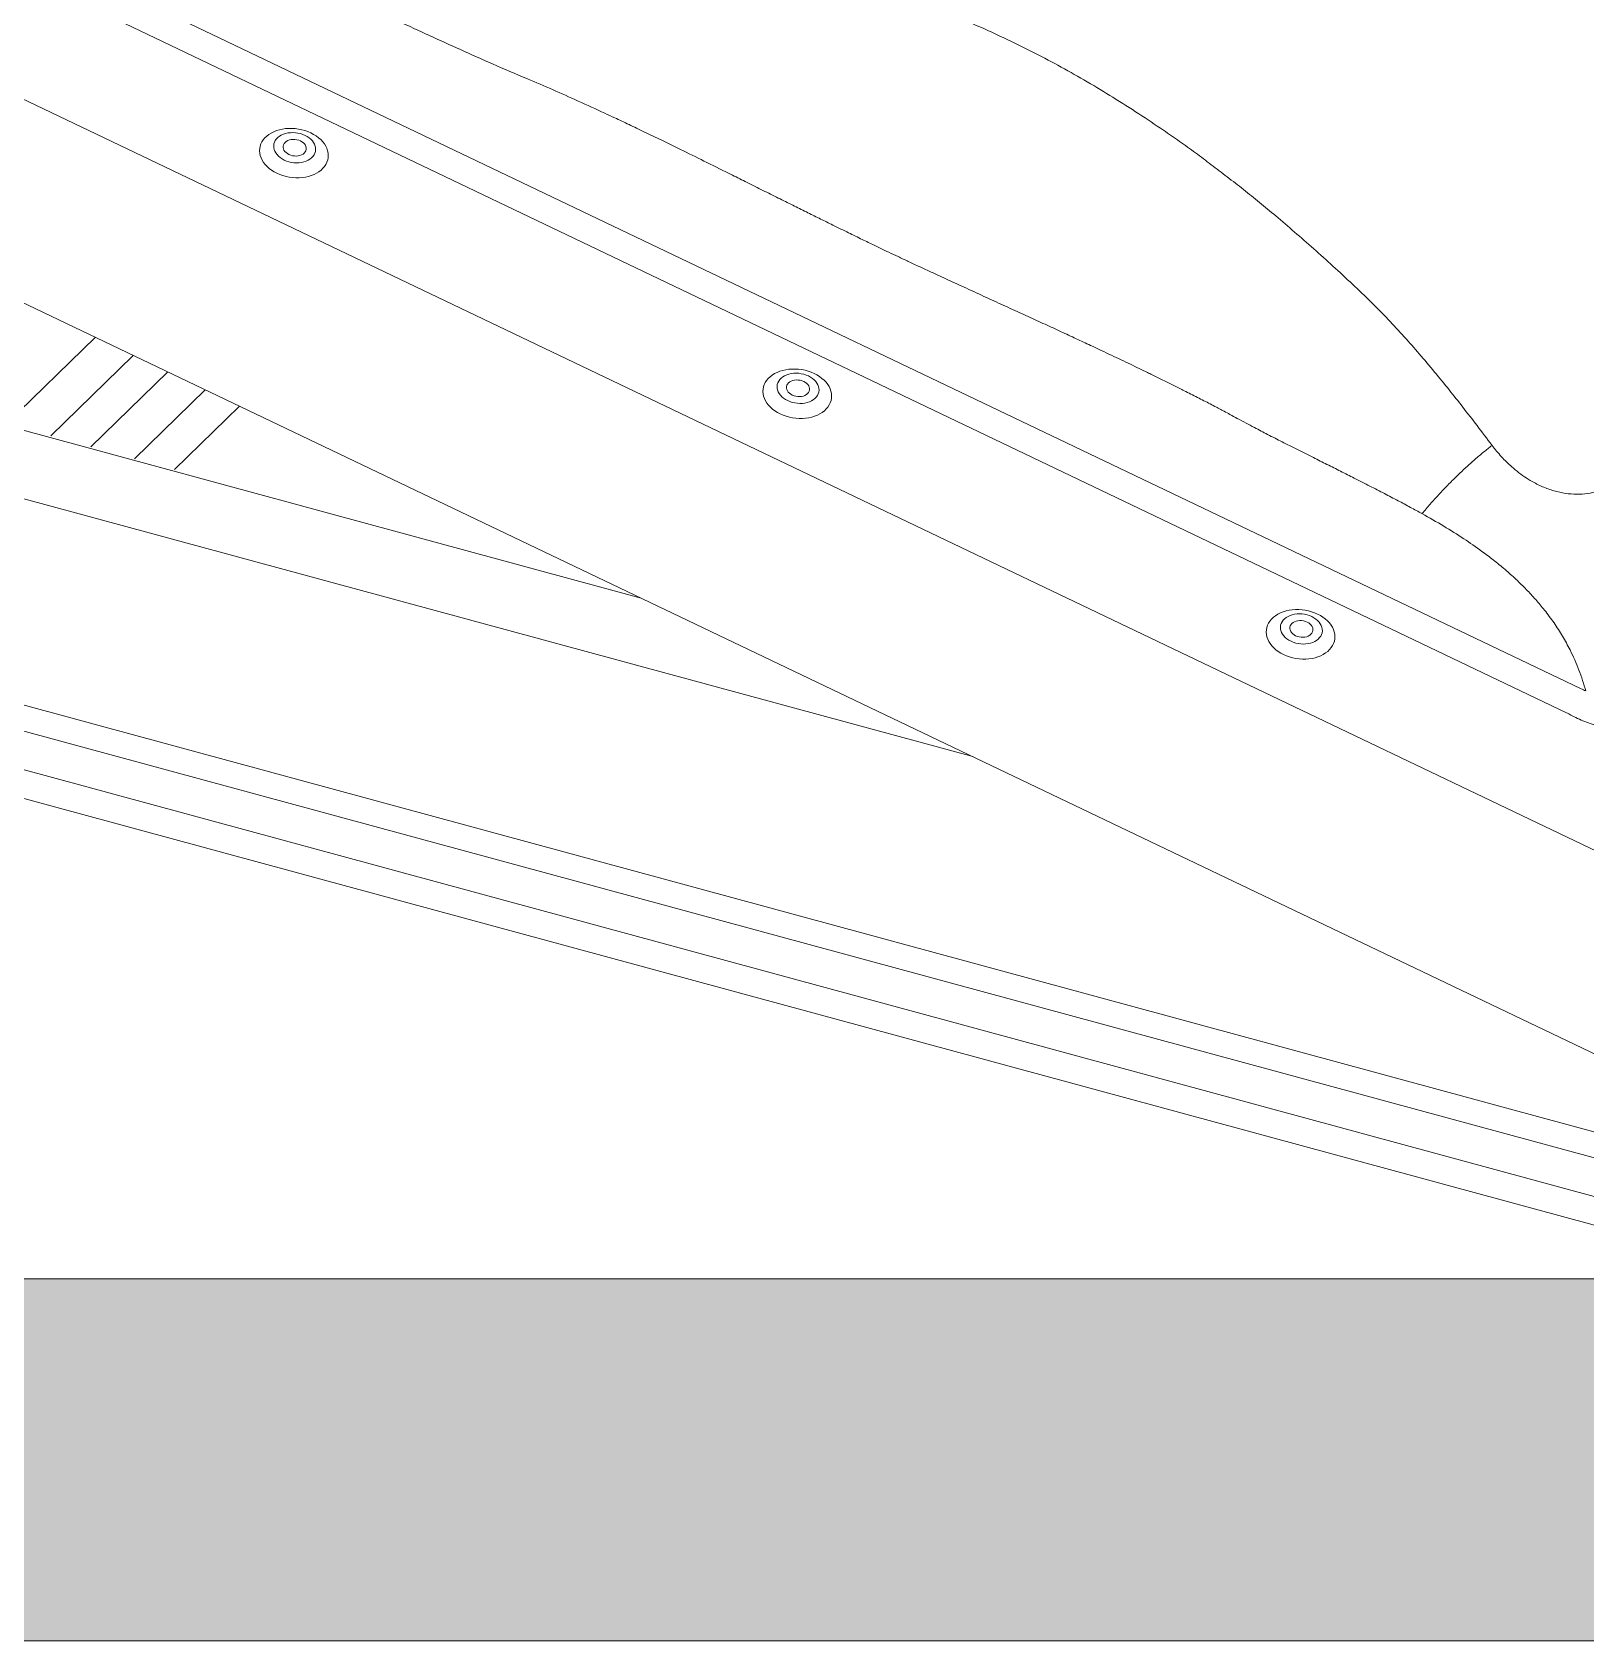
# Model space of a CAD drawing. Header units: millimetres. Extents: x -435 to 27166, y -19117 to 26500.
# Drawn here: x 26028.94 to 26058.98, y 19561.96 to 19593.06 of the extents above; entities that cross this region are included whole.
import ezdxf

# ---------------------------------------------------------------- set-up
doc = ezdxf.new("R2010")
doc.units = ezdxf.units.MM
doc.layers.add('Daglichtkoepel_Bitumen-P1-v1DWG_dwg', color=8, linetype='Continuous', lineweight=13)
doc.layers.add('VELUX_INFO', color=250, linetype='Continuous', lineweight=13)

# ---------------------------------------------------------------- blocks, each defined once
blk = doc.blocks.new('Daglichtkoepel_Bitumen-P1-v1DWG_dwg-3211646-Details Appartement')
at = {"layer": 'VELUX_INFO'}
blk.add_hatch(color=7, dxfattribs=at).paths.add_polyline_path([(50342.8, 34493.2), (53517.8, 34493.2), (53517.8, 35636.2), (53340, 35636.2), (53340, 34671), (50342.8, 34671)])
at = {"layer": 'VELUX_INFO', "color": 10}
for p, q in [((50616.37, 35308.22), (51343.23, 34960.76)), ((51336.05, 34948.98), (50609.19, 35296.44)), ((50509.29, 35283.19), (51362.85, 34875.16)), ((50427.24, 35222.44), (51376.78, 34768.53)), ((50569.99, 35090.77), (50613.61, 35133.34)), ((50591.69, 35084.87), (50632.23, 35124.44)), ((50611.38, 35079.52), (50649.13, 35116.37)), ((50632.82, 35073.69), (50667.53, 35107.57)), ((50652.47, 35068.36), (50684.39, 35099.51)), ((50652.5, 35068.35), (50684.42, 35099.5)), ((50464.48, 35085.02), (51044.44, 34927.4)), ((51391.05, 34719.11), (50437.85, 34978.17)), ((50423.33, 34949.05), (51384.41, 34687.85)), ((51339.81, 34947), (51338.18, 34947.85))]:
    blk.add_line(p, q, dxfattribs=at)
at = {"layer": 'VELUX_INFO', "flags": 128}
blk.add_lwpolyline([(50165, 35814), (53340, 35814), (53340, 34671), (50165, 34671)], close=True, dxfattribs=at)
blk.add_lwpolyline([(53340, 35636.2), (53517.8, 35636.2), (53517.8, 34493.2), (50342.8, 34493.2), (50342.8, 34671)], dxfattribs=at)
at = {"layer": 'VELUX_INFO', "color": 10, "flags": 128}
for points in [[(50702.76, 35213.87), (50701.4, 35214.58), (50700.13, 35215.37), (50698.96, 35216.24), (50697.9, 35217.18), (50696.96, 35218.18), (50696.15, 35219.23), (50695.48, 35220.32), (50694.94, 35221.45), (50694.55, 35222.59), (50694.31, 35223.75), (50694.22, 35224.9), (50694.29, 35226.05), (50694.51, 35227.17), (50694.88, 35228.27), (50695.39, 35229.32), (50696.05, 35230.32), (50696.84, 35231.27), (50697.76, 35232.14), (50698.81, 35232.95), (50699.96, 35233.66), (50701.21, 35234.29), (50702.56, 35234.83), (50703.98, 35235.26), (50705.47, 35235.59), (50707, 35235.82), (50708.58, 35235.93), (50710.18, 35235.93), (50711.78, 35235.83), (50713.38, 35235.61), (50714.96, 35235.29), (50716.5, 35234.87), (50718, 35234.34), (50719.43, 35233.72), (50720.78, 35233.01), (50722.05, 35232.21), (50723.22, 35231.34), (50724.28, 35230.4), (50725.22, 35229.4), (50726.04, 35228.35), (50726.71, 35227.26), (50727.25, 35226.14), (50727.64, 35224.99), (50727.88, 35223.84), (50727.96, 35222.68), (50727.9, 35221.54), (50727.68, 35220.41), (50727.31, 35219.32), (50726.8, 35218.27), (50726.14, 35217.26), (50725.35, 35216.32), (50724.43, 35215.44), (50723.38, 35214.64), (50722.23, 35213.92), (50720.97, 35213.29), (50719.63, 35212.76), (50718.21, 35212.32), (50716.72, 35211.99), (50715.18, 35211.77), (50713.61, 35211.65), (50712.01, 35211.65), (50710.41, 35211.76), (50708.81, 35211.97), (50707.23, 35212.29), (50705.69, 35212.72), (50704.19, 35213.24)], [(50716.57, 35232.51), (50715.45, 35232.98), (50714.27, 35233.36), (50713.06, 35233.64), (50711.82, 35233.81), (50710.58, 35233.87), (50709.35, 35233.83), (50708.15, 35233.68), (50706.99, 35233.42), (50705.91, 35233.06), (50704.9, 35232.6), (50704, 35232.06), (50703.2, 35231.43), (50702.52, 35230.73), (50701.97, 35229.97), (50701.56, 35229.16), (50701.29, 35228.3), (50701.18, 35227.42), (50701.21, 35226.53), (50701.39, 35225.63), (50701.72, 35224.75), (50702.2, 35223.89), (50702.8, 35223.07), (50703.54, 35222.3), (50704.39, 35221.59), (50705.34, 35220.95), (50706.38, 35220.39), (50707.5, 35219.91), (50708.68, 35219.54), (50709.89, 35219.26), (50711.13, 35219.09), (50712.38, 35219.03), (50713.61, 35219.07), (50714.81, 35219.22), (50715.96, 35219.48), (50717.04, 35219.84), (50718.05, 35220.29), (50718.96, 35220.84), (50719.76, 35221.47), (50720.43, 35222.17), (50720.98, 35222.93), (50721.39, 35223.74), (50721.66, 35224.59), (50721.77, 35225.47), (50721.74, 35226.37), (50721.56, 35227.26), (50721.23, 35228.15), (50720.75, 35229.01), (50720.15, 35229.83), (50719.41, 35230.6), (50718.56, 35231.31), (50717.61, 35231.95)], [(50708.67, 35223.1), (50709.52, 35222.76), (50710.42, 35222.52), (50711.36, 35222.38), (50712.3, 35222.36), (50713.21, 35222.44), (50714.08, 35222.64), (50714.87, 35222.94), (50715.58, 35223.34), (50716.17, 35223.82), (50716.63, 35224.37), (50716.96, 35224.98), (50717.13, 35225.63), (50717.15, 35226.3), (50717.02, 35226.98), (50716.73, 35227.64), (50716.3, 35228.27), (50715.74, 35228.85), (50715.06, 35229.36), (50714.29, 35229.79), (50713.43, 35230.14), (50712.53, 35230.38), (50711.59, 35230.52), (50710.66, 35230.54), (50709.74, 35230.45), (50708.87, 35230.26), (50708.08, 35229.96), (50707.37, 35229.56), (50706.78, 35229.08), (50706.32, 35228.53), (50705.99, 35227.92), (50705.82, 35227.27), (50705.8, 35226.6), (50705.94, 35225.92), (50706.22, 35225.26), (50706.65, 35224.63), (50707.21, 35224.05), (50707.89, 35223.54)], [(50949.95, 35095.7), (50948.59, 35096.41), (50947.32, 35097.21), (50946.15, 35098.08), (50945.09, 35099.02), (50944.15, 35100.02), (50943.34, 35101.07), (50942.66, 35102.16), (50942.13, 35103.28), (50941.74, 35104.43), (50941.5, 35105.58), (50941.41, 35106.74), (50941.48, 35107.88), (50941.69, 35109.01), (50942.06, 35110.1), (50942.58, 35111.16), (50943.23, 35112.16), (50944.03, 35113.11), (50944.95, 35113.98), (50945.99, 35114.78), (50947.15, 35115.5), (50948.4, 35116.13), (50949.75, 35116.67), (50951.17, 35117.1), (50952.65, 35117.43), (50954.19, 35117.65), (50955.77, 35117.77), (50957.36, 35117.77), (50958.97, 35117.67), (50960.57, 35117.45), (50962.15, 35117.13), (50963.69, 35116.7), (50965.18, 35116.18), (50966.62, 35115.56), (50967.97, 35114.85), (50969.24, 35114.05), (50970.41, 35113.18), (50971.47, 35112.24), (50972.41, 35111.24), (50973.22, 35110.19), (50973.9, 35109.1), (50974.43, 35107.98), (50974.82, 35106.83), (50975.06, 35105.68), (50975.15, 35104.52), (50975.09, 35103.38), (50974.87, 35102.25), (50974.5, 35101.16), (50973.99, 35100.1), (50973.33, 35099.1), (50972.54, 35098.15), (50971.61, 35097.28), (50970.57, 35096.48), (50969.42, 35095.76), (50968.16, 35095.13), (50966.82, 35094.59), (50965.39, 35094.16), (50963.91, 35093.83), (50962.37, 35093.61), (50960.8, 35093.49), (50959.2, 35093.49), (50957.59, 35093.59), (50955.99, 35093.81), (50954.42, 35094.13), (50952.87, 35094.56), (50951.38, 35095.08)], [(50953.57, 35102.22), (50954.69, 35101.75), (50955.86, 35101.37), (50957.08, 35101.1), (50958.32, 35100.93), (50959.56, 35100.86), (50960.79, 35100.91), (50961.99, 35101.06), (50963.14, 35101.32), (50964.23, 35101.68), (50965.23, 35102.13), (50966.14, 35102.68), (50966.94, 35103.3), (50967.62, 35104), (50968.17, 35104.77), (50968.58, 35105.58), (50968.84, 35106.43), (50968.96, 35107.31), (50968.93, 35108.21), (50968.74, 35109.1), (50968.41, 35109.99), (50967.94, 35110.84), (50967.33, 35111.67), (50966.6, 35112.44), (50965.75, 35113.15), (50964.8, 35113.79), (50963.75, 35114.35), (50962.64, 35114.82), (50961.46, 35115.2), (50960.25, 35115.47), (50959.01, 35115.65), (50957.76, 35115.71), (50956.53, 35115.67), (50955.33, 35115.51), (50954.18, 35115.26), (50953.1, 35114.9), (50952.09, 35114.44), (50951.18, 35113.9), (50950.38, 35113.27), (50949.7, 35112.57), (50949.16, 35111.81), (50948.75, 35110.99), (50948.48, 35110.14), (50948.36, 35109.26), (50948.4, 35108.37), (50948.58, 35107.47), (50948.91, 35106.59), (50949.38, 35105.73), (50949.99, 35104.91), (50950.73, 35104.14), (50951.58, 35103.42), (50952.53, 35102.78)], [(50955.85, 35104.94), (50956.71, 35104.6), (50957.61, 35104.35), (50958.55, 35104.22), (50959.48, 35104.19), (50960.4, 35104.28), (50961.27, 35104.48), (50962.06, 35104.78), (50962.77, 35105.17), (50963.36, 35105.66), (50963.82, 35106.21), (50964.15, 35106.82), (50964.32, 35107.47), (50964.34, 35108.14), (50964.2, 35108.81), (50963.92, 35109.48), (50963.49, 35110.1), (50962.93, 35110.68), (50962.25, 35111.2), (50961.47, 35111.63), (50960.62, 35111.98), (50959.72, 35112.22), (50958.78, 35112.35), (50957.84, 35112.38), (50956.93, 35112.29), (50956.06, 35112.1), (50955.26, 35111.8), (50954.56, 35111.4), (50953.97, 35110.92), (50953.5, 35110.37), (50953.18, 35109.76), (50953.01, 35109.11), (50952.99, 35108.44), (50953.12, 35107.76), (50953.41, 35107.1), (50953.84, 35106.47), (50954.4, 35105.89), (50955.08, 35105.38)], [(51197.13, 34977.54), (51195.78, 34978.25), (51194.51, 34979.05), (51193.34, 34979.92), (51192.28, 34980.86), (51191.34, 34981.86), (51190.53, 34982.91), (51189.85, 34984), (51189.32, 34985.12), (51188.93, 34986.27), (51188.69, 34987.42), (51188.6, 34988.58), (51188.66, 34989.72), (51188.88, 34990.85), (51189.25, 34991.94), (51189.76, 34993), (51190.42, 34994), (51191.21, 34994.94), (51192.14, 34995.82), (51193.18, 34996.62), (51194.33, 34997.34), (51195.59, 34997.97), (51196.93, 34998.5), (51198.36, 34998.94), (51199.84, 34999.27), (51201.38, 34999.49), (51202.95, 34999.61), (51204.55, 34999.61), (51206.16, 34999.5), (51207.76, 34999.29), (51209.33, 34998.97), (51210.88, 34998.54), (51212.37, 34998.02), (51213.8, 34997.4), (51215.16, 34996.68), (51216.43, 34995.89), (51217.6, 34995.02), (51218.66, 34994.08), (51219.6, 34993.08), (51220.41, 34992.03), (51221.09, 34990.94), (51221.62, 34989.81), (51222.01, 34988.67), (51222.25, 34987.52), (51222.34, 34986.36), (51222.27, 34985.21), (51222.06, 34984.09), (51221.69, 34982.99), (51221.17, 34981.94), (51220.52, 34980.94), (51219.72, 34979.99), (51218.8, 34979.12), (51217.76, 34978.31), (51216.6, 34977.6), (51215.35, 34976.97), (51214, 34976.43), (51212.58, 34976), (51211.1, 34975.67), (51209.56, 34975.45), (51207.98, 34975.33), (51206.39, 34975.33), (51204.78, 34975.43), (51203.18, 34975.65), (51201.6, 34975.97), (51200.06, 34976.39), (51198.57, 34976.92)], [(51210.94, 34996.19), (51209.82, 34996.66), (51208.65, 34997.04), (51207.43, 34997.31), (51206.2, 34997.48), (51204.95, 34997.55), (51203.72, 34997.5), (51202.52, 34997.35), (51201.37, 34997.09), (51200.28, 34996.73), (51199.28, 34996.28), (51198.37, 34995.73), (51197.57, 34995.11), (51196.89, 34994.41), (51196.34, 34993.65), (51195.93, 34992.83), (51195.67, 34991.98), (51195.55, 34991.1), (51195.59, 34990.2), (51195.77, 34989.31), (51196.1, 34988.43), (51196.57, 34987.57), (51197.18, 34986.75), (51197.91, 34985.97), (51198.76, 34985.26), (51199.72, 34984.62), (51200.76, 34984.06), (51201.88, 34983.59), (51203.05, 34983.21), (51204.27, 34982.94), (51205.51, 34982.77), (51206.75, 34982.7), (51207.98, 34982.75), (51209.18, 34982.9), (51210.33, 34983.16), (51211.42, 34983.52), (51212.42, 34983.97), (51213.33, 34984.52), (51214.13, 34985.14), (51214.81, 34985.84), (51215.36, 34986.6), (51215.77, 34987.42), (51216.03, 34988.27), (51216.15, 34989.15), (51216.12, 34990.04), (51215.93, 34990.94), (51215.6, 34991.82), (51215.13, 34992.68), (51214.52, 34993.5), (51213.79, 34994.28), (51212.94, 34994.99), (51211.98, 34995.63)], [(51203.04, 34986.78), (51203.89, 34986.44), (51204.8, 34986.19), (51205.73, 34986.06), (51206.67, 34986.03), (51207.59, 34986.12), (51208.45, 34986.32), (51209.25, 34986.62), (51209.95, 34987.01), (51210.55, 34987.49), (51211.01, 34988.05), (51211.33, 34988.66), (51211.51, 34989.3), (51211.53, 34989.98), (51211.39, 34990.65), (51211.1, 34991.31), (51210.67, 34991.94), (51210.11, 34992.52), (51209.44, 34993.04), (51208.66, 34993.47), (51207.81, 34993.81), (51206.9, 34994.06), (51205.97, 34994.19), (51205.03, 34994.22), (51204.12, 34994.13), (51203.25, 34993.93), (51202.45, 34993.63), (51201.75, 34993.24), (51201.16, 34992.76), (51200.69, 34992.2), (51200.37, 34991.59), (51200.19, 34990.94), (51200.18, 34990.27), (51200.31, 34989.6), (51200.6, 34988.94), (51201.03, 34988.31), (51201.59, 34987.73), (51202.27, 34987.21)]]:
    blk.add_lwpolyline(points, close=True, dxfattribs=at)
for points in [[(50881.57, 35005.25), (50523.74, 35102.5), (50574.49, 35152.04)], [(50449.86, 34987.99), (50449.58, 34987.72), (50449.6, 34987.73), (50449.58, 34987.72), (51387.42, 34732.84)], [(51387.42, 34732.85), (50449.6, 34987.73), (50449.86, 34987.98)], [(51409.21, 34693.05), (51396.72, 34698.58), (51396.55, 34698.55), (50419.57, 34964.07), (50419.52, 34964.16), (50420, 34964.23), (50419.52, 34964.16), (50419.47, 34964.24)]]:
    blk.add_lwpolyline(points, dxfattribs=at)
at = {"layer": 'VELUX_INFO', "color": 10}
for centre, major_axis, ratio, start_param, end_param in [((51397.74, 34606.62), (-185.51, 362.62), 0.503111, 5.691476, 5.700479), ((51392.46, 34608.12), (-176.63, 352.95), 0.471795, 5.693858, 5.70286)]:
    blk.add_ellipse(centre, major_axis=major_axis, ratio=ratio, start_param=start_param, end_param=end_param, dxfattribs=at)
for points, knots in [([(50744.02, 35345.79), (50748.67, 35345.77), (50757.68, 35345.75), (50770.77, 35345.56), (50783.67, 35345.24), (50796.8, 35344.71), (50810.19, 35343.94), (50823.37, 35342.9), (50834.86, 35341.7), (50845.01, 35340.39), (50854.01, 35339.1), (50863.17, 35337.66), (50872.35, 35336.13), (50881.42, 35334.54), (50890.3, 35332.91), (50899.03, 35331.22), (50910.02, 35328.98), (50923.17, 35326.13), (50938.37, 35322.54), (50953.16, 35318.75), (50967.57, 35314.75), (50981.92, 35310.45), (50997.17, 35305.53), (51013.24, 35299.92), (51029.8, 35293.57), (51045.95, 35286.77), (51060.99, 35279.86), (51075, 35272.94), (51087.98, 35266.07), (51100.77, 35258.84), (51113.46, 35251.19), (51125.92, 35243.24), (51136.76, 35235.98), (51145.98, 35229.55), (51153.82, 35223.91), (51161.66, 35218.1), (51169.52, 35212.1), (51177.4, 35205.91), (51185.32, 35199.51), (51193.72, 35192.56), (51202.6, 35184.99), (51211.98, 35176.77), (51221.46, 35168.23), (51230.87, 35159.54), (51239.93, 35150.84), (51248.44, 35142.24), (51256.3, 35133.72), (51263.89, 35125.09), (51271.23, 35116.39), (51278.32, 35107.67), (51285.25, 35098.89), (51292.25, 35089.81), (51297.02, 35083.51), (51299.47, 35080.27)], [0, 0, 0, 0, 0.021053, 0.040797, 0.059247, 0.079452, 0.100281, 0.120064, 0.139429, 0.152876, 0.166726, 0.180972, 0.19531, 0.209309, 0.223084, 0.236642, 0.249992, 0.274443, 0.298297, 0.321628, 0.34452, 0.367069, 0.390591, 0.418441, 0.445738, 0.472809, 0.499999, 0.523082, 0.546044, 0.569096, 0.592442, 0.616277, 0.639342, 0.65455, 0.669912, 0.685458, 0.701217, 0.717213, 0.73347, 0.750008, 0.76949, 0.789425, 0.809837, 0.83071, 0.850826, 0.870095, 0.888925, 0.906964, 0.925849, 0.944228, 0.961679, 0.980265, 1, 1, 1, 1]), ([(51265.08, 35046.75), (51263.21, 35047.78), (51259.29, 35049.93), (51253.15, 35053.2), (51246.5, 35056.68), (51239.34, 35060.37), (51232.14, 35064.02), (51225.11, 35067.56), (51218.42, 35070.92), (51212.68, 35073.8), (51207.86, 35076.22), (51203.95, 35078.18), (51200.11, 35080.11), (51196.42, 35081.95), (51192.8, 35083.79), (51189.38, 35085.56), (51186, 35087.34), (51182.51, 35089.19), (51178.62, 35091.27), (51174.63, 35093.41), (51171.04, 35095.33), (51168.13, 35096.88), (51165.92, 35098.06), (51163.63, 35099.26), (51161.05, 35100.6), (51157.94, 35102.22), (51154.78, 35103.84), (51151.58, 35105.47), (51148.57, 35106.99), (51145.76, 35108.41), (51143.16, 35109.71), (51140.53, 35111.02), (51137.88, 35112.33), (51135.19, 35113.65), (51132.66, 35114.9), (51128.24, 35117.05), (51121.62, 35120.24), (51112.3, 35124.67), (51103.4, 35128.85), (51095.13, 35132.71), (51087.67, 35136.16), (51079.82, 35139.78), (51071.52, 35143.59), (51062.77, 35147.59), (51053.42, 35151.86), (51043.93, 35156.21), (51034.68, 35160.46), (51026.23, 35164.36), (51019.03, 35167.7), (51012.98, 35170.52), (51007.97, 35172.87), (51003.48, 35174.98), (50999.33, 35176.96), (50994.69, 35179.19), (50989.1, 35181.9), (50982.27, 35185.24), (50975.47, 35188.58), (50968.87, 35191.85), (50962.61, 35194.95), (50955.92, 35198.27), (50948.83, 35201.8), (50941.34, 35205.53), (50933.82, 35209.29), (50924.64, 35213.87), (50914.22, 35219.05), (50902.66, 35224.74), (50893.84, 35229.06), (50887.5, 35232.13), (50883.4, 35234.11), (50879.47, 35235.99), (50875.71, 35237.78), (50872.12, 35239.48), (50868.16, 35241.34), (50861.05, 35244.66), (50850.89, 35249.3), (50838.24, 35254.95), (50824.17, 35260.94), (50809.02, 35267.33), (50793.03, 35274.53), (50777.62, 35281.5), (50762.37, 35288.57), (50746.95, 35295.44), (50736.52, 35299.76), (50731.29, 35301.92)], [0, 0, 0, 0, 0.010836, 0.022591, 0.035268, 0.048867, 0.063388, 0.076177, 0.08876, 0.101344, 0.108726, 0.116109, 0.123491, 0.130492, 0.136995, 0.144069, 0.15003, 0.156344, 0.164077, 0.172385, 0.179267, 0.184721, 0.189043, 0.191975, 0.197832, 0.203759, 0.209757, 0.215825, 0.221965, 0.226839, 0.231757, 0.236718, 0.241724, 0.246773, 0.251867, 0.256032, 0.271685, 0.289124, 0.30835, 0.321515, 0.335404, 0.350017, 0.365354, 0.381733, 0.398773, 0.417476, 0.434685, 0.450399, 0.46462, 0.474921, 0.484266, 0.492655, 0.500089, 0.507545, 0.518755, 0.531605, 0.546095, 0.557119, 0.568933, 0.581537, 0.594932, 0.609117, 0.623933, 0.637539, 0.661103, 0.682879, 0.70287, 0.71089, 0.718582, 0.725947, 0.732983, 0.739691, 0.74608, 0.755173, 0.779462, 0.802701, 0.825459, 0.857003, 0.886081, 0.914392, 0.942752, 0.971319, 1, 1, 1, 1]), ([(51265.08, 35046.75), (51266.42, 35048.33), (51269.13, 35051.49), (51273.38, 35056.17), (51277.74, 35060.77), (51282.18, 35065.2), (51286.63, 35069.43), (51291.03, 35073.38), (51295.34, 35077.03), (51298.1, 35079.19), (51299.47, 35080.26)], [0, 0, 0, 0, 0.123055, 0.247761, 0.373594, 0.499997, 0.626401, 0.752235, 0.876943, 1, 1, 1, 1]), ([(51299.47, 35080.27), (51300.97, 35078.37), (51303.89, 35074.7), (51308.42, 35070.25), (51312.57, 35066.83), (51316.25, 35064.23), (51320.58, 35061.66), (51325.58, 35059.28), (51331.23, 35057.43), (51336.9, 35056.34), (51340.57, 35056.3), (51342.41, 35056.28)], [0, 0, 0, 0, 0.148389, 0.287962, 0.377105, 0.463853, 0.54891, 0.666628, 0.779313, 0.889533, 1, 1, 1, 1]), ([(51342.41, 35056.28), (51344.21, 35056.41), (51347.81, 35056.68), (51352.23, 35057.95), (51355.81, 35059.52), (51358.7, 35061.23), (51361.9, 35063.67), (51365.19, 35067.07), (51368.18, 35071.61), (51370.5, 35076.8), (51371.4, 35080.59), (51371.86, 35082.55)], [0, 0, 0, 0, 0.110449, 0.220663, 0.295399, 0.37201, 0.451218, 0.579304, 0.71201, 0.85159, 1, 1, 1, 1]), ([(51325.23, 34999.39), (51323.82, 35001.11), (51320.96, 35004.6), (51316.28, 35009.61), (51311.25, 35014.54), (51305.83, 35019.37), (51300.24, 35023.95), (51293.51, 35029.04), (51285.43, 35034.61), (51275.61, 35040.8), (51268.67, 35044.73), (51265.08, 35046.75)], [0, 0, 0, 0, 0.085973, 0.174392, 0.265467, 0.359387, 0.456328, 0.546794, 0.688091, 0.839079, 1, 1, 1, 1]), ([(51345.53, 34959.65), (51344.47, 34963.11), (51342.37, 34970.04), (51338.35, 34978.96), (51334.14, 34986.62), (51329.97, 34993.17), (51326.82, 34997.3), (51325.23, 34999.39)], [0, 0, 0, 0, 0.239428, 0.479809, 0.650443, 0.823578, 1, 1, 1, 1]), ([(51378.18, 34948.21), (51377.71, 34947.75), (51376.77, 34946.82), (51375.14, 34945.53), (51373.33, 34944.37), (51371.3, 34943.35), (51369.06, 34942.5), (51366.62, 34941.86), (51363.99, 34941.46), (51361.21, 34941.3), (51358.44, 34941.38), (51355.72, 34941.68), (51353.09, 34942.14), (51350.09, 34942.87), (51346.77, 34943.94), (51343.2, 34945.36), (51340.94, 34946.46), (51339.81, 34947)], [0, 0, 0, 0, 0.064316, 0.128693, 0.192943, 0.257239, 0.321693, 0.385891, 0.449532, 0.513452, 0.57708, 0.634228, 0.691571, 0.748778, 0.832334, 0.916236, 1, 1, 1, 1])]:
    blk.add_open_spline(points, degree=3, knots=knots, dxfattribs=at)

msp = doc.modelspace()

# ---------------------------------------------------------------- block references
at = {"layer": 'Daglichtkoepel_Bitumen-P1-v1DWG_dwg', "color": 250, "xscale": 0.0393700796202811, "yscale": 0.0393700796202811, "zscale": 0.0393700796202811}
msp.add_blockref('Daglichtkoepel_Bitumen-P1-v1DWG_dwg-3211646-Details Appartement', (24037.5, 18203.96), dxfattribs=at)

doc.saveas('drawing.dxf')
